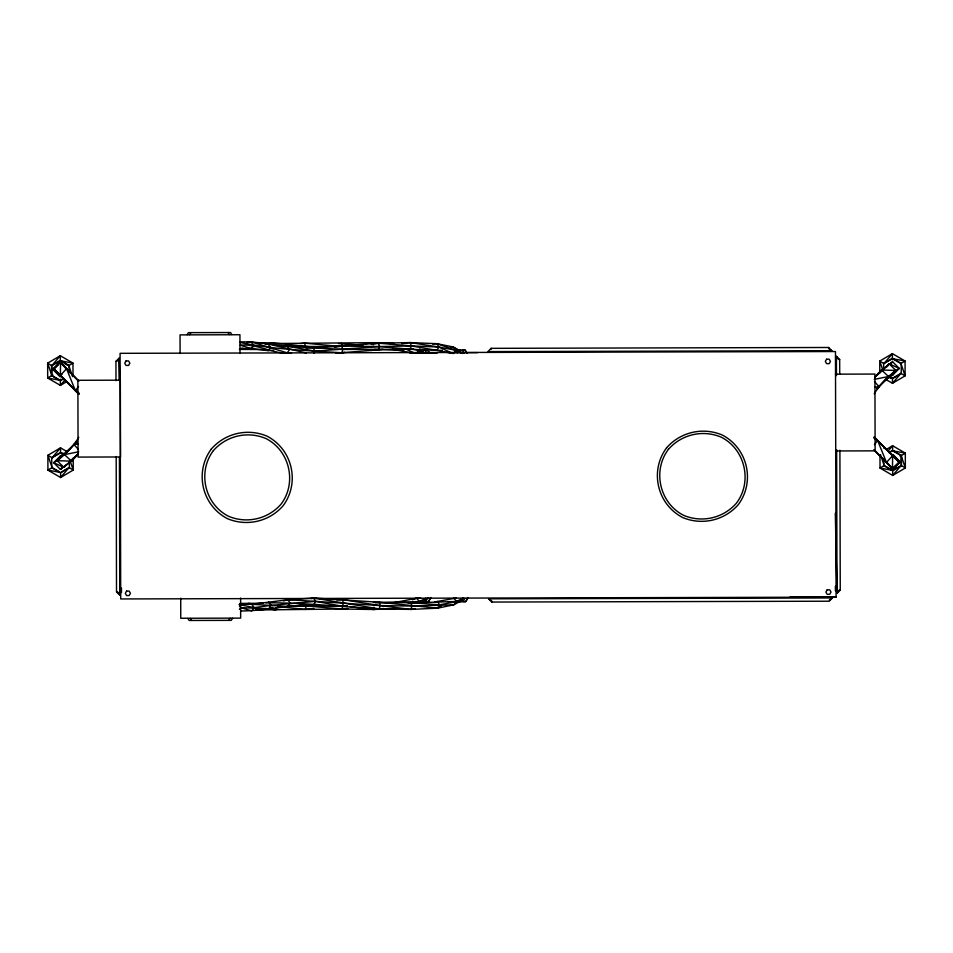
<?xml version="1.0" encoding="UTF-8"?>
<svg xmlns="http://www.w3.org/2000/svg" width="953" height="953" viewBox="0 0 953 953"><rect width="100%" height="100%" fill="white"/><g stroke="black" fill="none" stroke-linecap="round" stroke-linejoin="round"><path stroke-width="1.43" d="M255.666 609.98L342.103 609.027L373.79 609.491L373.898 607.264M299.135 605.358L342.103 609.027L342.758 605.691L347.214 605.751M336.04 353.122L378.639 349.894L379.485 346.547L378.627 343.211L306.056 348.214M265.911 602.844C303.483 602.475 341.591 606.858 379.294 608.931L380.14 605.596L379.27 602.26L313.775 598.031L287.83 599.782L251.771 604.273L239.286 604.309M240.013 341.865L251.115 341.841L287.187 346.153L342.83 349.453L410.314 349.263L411.267 345.927L410.302 342.592L378.627 343.211L371.325 344.414M310.94 598.532L313.775 598.031L379.294 608.931L410.969 609.408L411.922 606.06L410.957 602.725L373.433 602.356M239.953 342.425C273.392 349.584 307.736 350.501 341.758 352.789L342.83 349.453L341.734 346.118L334.515 347.309M278.014 606.537L305.21 609.384L306.282 606.048L347.19 606.239M283.517 600.902L287.83 599.782L315.538 601.355L342.389 606.227L343.461 602.88L342.365 599.544L336.588 599.89M313.751 353.337L314.907 351.109L313.144 347.774M264.898 608.502L274.833 609.729L276.001 607.502M240.692 610.98C265.16 610.933 289.247 604.786 313.787 604.702L315.538 601.355L313.775 598.031M428.028 597.579L425.705 601.748L428.481 601.724L430.792 597.579M430.577 597.579L428.481 601.724L422.215 601.76M464.778 598.532L463.039 601.653L465.803 601.629L467.542 598.52M467.911 597.483L465.803 601.629L458.381 601.665L461.169 601.641L462.562 600.676M341.734 346.118L379.485 346.547L410.314 349.263L436.95 350.37L438.868 347.023L436.939 343.688L410.302 342.592L401.821 343.628M342.365 599.544L380.14 605.596L410.969 609.408L437.594 608.169L439.512 604.821L461.24 600.783L462.848 599.103M187.11 334.682L188.432 332.633L230.531 332.537L231.853 334.563M189.623 334.67L190.945 332.633M228.732 620.367L230.054 618.33M232.568 618.318L231.245 620.367L189.147 620.463L187.824 618.437M117.767 360.258L119.185 358.161L119.649 380.366M76.99 441.858L63.815 453.997L60.325 456.01L57.168 460.692L53.666 462.693L60.361 469.352L71.451 461.121L78.408 453.973M877.07 388.24L889.185 377.138L892.675 375.137L895.832 370.455L899.334 368.442L892.639 361.795L881.549 370.014L874.592 377.174M78.777 437.367C73.059 446.373 65.721 454.319 57.168 460.692L63.851 467.351L77.479 454.676L71.451 461.121L57.168 460.692L63.815 453.997L71.451 461.121L78.229 453.616M874.223 393.768C879.941 384.774 887.279 376.816 895.832 370.455L889.149 363.796L875.521 376.459L881.549 370.014L895.832 370.455L889.185 377.138L881.549 370.014L874.771 377.519M240.025 348.548L251.139 348.512L253.534 345.177L251.115 341.841L246.898 342.687M291.535 353.098C273.463 354.778 257.989 343.39 240.251 345.2L251.139 348.512L268.043 350.656L270.438 347.309L268.019 343.985L265.053 344.164M239.406 605.977L240.918 607.645L268.686 608.729L271.093 605.381L315.538 601.355L380.14 605.596L411.922 606.06L453.795 604.821L461.24 600.783M268.675 602.046L271.093 605.381L254.189 607.609L251.771 604.273L287.842 606.453L290.248 603.106L287.83 599.782M78.551 386.453L75.382 390.67L78.17 393.47M874.449 444.694L877.618 440.477L874.83 437.677M78.063 380.592L60.575 362.307L59.562 362.366L52.915 369.061L60.122 376.649L61.874 374.469M416.902 352.61L418.736 350.382L424.025 353.051M453.175 353.634L455.927 350.287L461.204 352.955M59.562 362.366L53.928 369.002L52.915 369.061L60.122 376.649M893.437 468.769L899.072 462.145L900.085 462.086L892.878 454.498L900.085 462.086L893.437 468.769L892.425 468.828L874.937 450.555M65.078 379.866L60.373 385.393L47.686 378.007L47.65 363.176L60.301 355.719L72.976 363.105L73.012 376.459M64.768 453.652L60.539 452.866L60.527 447.839L47.876 455.284L52.058 457.785L60.527 447.839L66.865 451.531M52.081 467.601L47.924 470.115L60.587 472.474L60.599 477.513L73.25 470.055L69.069 467.554L60.599 477.513L47.924 470.115L47.876 455.284L52.081 467.601L59.372 471.783M892.413 359.817L892.401 353.634L879.75 361.092L883.931 363.593L892.401 353.634L905.076 361.02L905.124 375.863L892.473 383.309L886.135 379.616M883.931 363.593L892.413 358.662L900.919 363.546L905.124 375.863L900.942 373.362L892.473 383.309L892.461 378.281L890.031 376.888M887.922 451.281L892.627 445.742L905.314 453.14L905.35 467.971L892.699 475.428L880.024 468.03L879.988 454.676M239.417 609.312L240.918 607.645L251.795 610.956L254.189 607.609L239.251 604.583M491.105 348.333L487.972 351.586L831.778 350.728L828.622 347.488L491.105 348.333L491.105 349.453M420.333 602.892L425.669 599.199M832.398 597.96L829.265 601.212L491.748 602.058L488.591 598.818L832.398 597.96L829.265 600.092M60.325 456.01L53.666 462.693L63.851 467.351L66.698 464.48M62.255 467.446L60.361 469.352L62.612 467.423M885.361 367.62L889.149 363.796L899.334 368.442L892.675 375.137M890.745 363.701L892.639 361.795L890.388 363.724M115.992 380.652L115.944 361.318L119.185 358.161L119.232 380.378M839.903 450.257L840.248 590.11L837.008 593.254L835.304 513.31M77.026 441.561L64.661 454.581L78.754 451.758M877.01 388.633L888.339 376.554L874.246 379.389M885.885 367.584L888.136 365.654M71.487 459.799L77.479 454.676M875.521 376.459L881.513 371.336M58.038 364.951L52.915 369.061L60.611 375.649L78.908 394.244M893.938 467.018L900.085 462.086L892.389 455.486L874.092 436.903L899.072 462.145L892.425 468.828L874.104 449.816M425.229 600.771L423.835 601.736L421.047 601.76M52.856 374.898L47.686 378.007L60.361 380.366L62.779 378.96M65.173 364.034L68.819 365.63L72.976 363.105L60.313 360.746L51.831 365.678L51.855 375.482L60.361 380.366M900.919 363.546L905.076 361.02L892.413 358.662M900.144 456.237L905.314 453.14L892.639 450.781L890.221 452.187M66.698 381.676L60.373 385.393L60.361 379.211M886.302 449.471L892.627 445.742L892.639 450.781L901.145 455.653L905.35 467.971L901.169 465.469L901.145 455.653M64.113 378.508L60.361 380.724L51.545 375.661L51.522 365.499L60.313 360.401L69.116 365.452L69.14 372.718M52.058 457.785L59.324 453.568M61.802 471.771L69.069 467.554M900.942 373.362L892.461 378.281L888.232 377.495M883.634 369.216L883.622 363.415L892.413 358.316L901.228 363.367L901.252 373.528L892.461 378.639L888.684 376.471M888.875 452.615L892.639 450.424L901.455 455.486L901.478 465.648L892.687 470.746L883.884 465.683L883.86 458.429M893.902 469.686L901.169 465.469L892.699 475.428L892.687 470.389L884.181 465.505L880.024 468.03L892.687 470.389M413.685 602.689L419.368 601.569L425.955 598.198M463.146 598.103L456.558 601.474L453.795 604.821L437.594 608.169L379.27 602.26M437.594 608.169L441.263 606.346M412.423 599.782L416.604 598.234L420.607 597.972M268.686 608.729L272.868 607.323M287.842 606.453L292.106 605.56M434.675 601.974L456.451 597.972M350.144 606.596L373.79 609.491L379.592 608.419M410.969 609.408L415.329 608.598M341.758 352.789L344.629 352.288M393.351 602.784L416.604 598.234L419.368 601.569L424.049 600.866M378.639 349.894L383.023 349.322M274.833 609.729L277.764 609.36M365.773 343.58L373.111 342.687L393.827 343.545M268.377 343.568L373.111 342.687L378.829 343.568M305.21 609.384L313.906 608.502M300.159 343.568L304.543 343.14L339.22 346.38M379.294 608.931L383.678 608.526M410.314 349.263L413.221 349.001M342.103 609.027L347.833 608.502M407.991 602.987L456.558 601.474L453.783 598.15M338.518 343.556L363.164 345.165M251.139 348.512L254.034 348.274M432.579 344.045L436.939 343.688L453.151 346.952L460.609 350.966M78.265 444.086L73.917 444.408L78.384 449.459M874.735 387.061L879.083 386.739L874.616 381.688M268.043 350.656L273.618 350.275M313.787 604.702L316.682 604.512M66.245 369.025L67.258 368.966L60.575 362.307L53.928 369.002L66.591 382.093L53.928 369.002L60.611 375.649L59.586 375.708L53.439 369.99M886.755 462.122L885.742 462.181L886.445 462.396L892.651 455.701L886.409 449.054L883.753 448.148M282.874 346.392L287.187 346.153L314.907 351.109L379.485 346.547L411.267 345.927L438.868 347.023L455.927 350.287L457.488 352.741M375.244 602.749L419.368 601.569M373.79 609.491L395.971 608.467M342.389 606.227L346.713 606.144M239.977 603.44L263.028 603.213M286.984 606.263L306.282 606.048M403.798 350.442L374.612 349.417M378.627 343.211L411.267 345.927L436.95 350.37L442.335 350.347M450.364 346.963L453.151 346.952L462.658 353.48M421.583 350.18L427.849 350.18L429.6 353.289M409.695 352.824L437.356 352.753L412.053 352.753M449.876 352.729L477.524 352.658M115.944 361.318L117.064 361.306M839.712 374.374L839.664 359.495L838.557 359.495L836.412 356.362L836.46 375.613M835.412 374.16L874.925 374.064L875.116 450.852L835.602 450.96M77.884 380.283L120.328 380.187L120.519 456.975L78.075 457.083L77.884 380.283L66.555 368.751L60.349 375.434L78.777 393.327M116.183 456.535L116.516 591.92L117.636 591.92L119.768 595.053L119.423 457.357M840.248 590.11L839.128 590.11L837.008 593.254L836.651 449.637M836.091 597.162L120.709 598.949L120.09 353.325L835.471 351.538L836.091 597.162L789.989 597.054M239.346 349.406L265.339 349.548M460.537 350.096L457.75 350.096L465.183 350.085L466.922 353.194M280.396 346.308L336.278 346.618M256.476 342.794L274.166 342.949L321.399 348.024M410.957 602.725L439.512 604.821L437.582 601.486M329.762 604.655L332.645 604.893M248.28 603.404L256.774 604.297M410.302 342.592L438.868 347.023L451.865 353.027M392.803 349.298L413.28 353.182M408.789 348.476L418.736 350.382L420.309 352.836M436.95 350.37L450.471 353.086M306.235 352.991L268.019 343.985M241.979 348.19L247.637 349.406M251.115 341.841L287.21 352.836L289.605 349.489L287.187 346.153M436.939 343.688L455.927 350.287L453.151 346.952M406.883 349.525L414.686 353.122M419.701 349.048L423.43 351.061M60.313 360.746L68.819 365.63M64.304 454.7L60.539 452.508L51.748 457.607L51.772 467.768L60.587 472.831L69.378 467.732L69.366 461.919M61.754 453.557L64.185 454.95M874.056 438.142L877.618 440.477L892.651 455.701L892.425 468.828L887.708 463.241M78.944 393.005L75.382 390.67L66.555 368.751L78.873 381.224M831.778 350.728L828.634 348.607L828.622 347.488M488.591 598.818L491.736 600.938L491.748 602.058M419.534 349.501L424.288 352.753M874.223 437.82L877.618 440.477L886.445 462.396L874.127 449.923M899.561 461.157L893.414 455.427L892.389 455.486L899.072 462.145L886.409 449.054M836.412 356.362L839.664 359.495M116.516 591.92L119.768 595.053M78.896 394.185L60.349 375.434L60.575 362.307L65.292 367.906M228.017 332.537L229.339 334.574M190.338 618.426L191.66 620.463M466.696 353.17L465.183 350.085L462.408 350.085L464.159 353.194M429.374 353.265L427.849 350.18M425.074 350.168L426.825 353.289M274.166 342.949L275.346 345.177M883.026 370.657L879.75 361.092L879.786 372.957M880.453 454.569L883.717 464.147M69.283 367L72.547 376.578M51.855 375.482L47.65 363.176L51.831 365.678L60.301 355.719L60.313 361.914M69.974 460.478L73.25 470.055L73.214 458.19M304.543 343.14L305.639 346.475M341.436 343.306L342.115 346.642M373.111 342.687L373.242 344.915M835.4 586.286L835.412 590.753M239.989 353.36L239.942 334.741L180.046 334.884L180.093 353.515M240.609 598.055L240.656 618.116L180.76 618.259L180.713 598.198M121.472 588.072L121.484 592.54M211.363 448.958C194.221 472.08 201.905 505.4 227.457 518.67C246.887 526.795 269.163 521.648 283.065 505.829C300.207 482.706 292.523 449.387 266.959 436.117C247.542 427.992 225.265 433.139 211.363 448.958M213.424 450.578C197.211 471.914 204.681 504.244 228.589 516.3C246.91 523.959 267.9 519.111 281.004 504.208C297.217 482.873 289.748 450.543 265.827 438.487C247.518 430.827 226.528 435.676 213.424 450.578M666.576 447.815C649.422 470.949 657.117 504.256 682.67 517.527C702.099 525.651 724.375 520.505 738.265 504.697C755.419 481.563 747.724 448.244 722.171 434.973C702.742 426.861 680.478 431.995 666.576 447.815M668.446 449.292C652.15 470.746 659.655 503.244 683.706 515.37C702.111 523.066 723.22 518.194 736.395 503.208C752.691 481.765 745.186 449.256 721.147 437.129C702.73 429.434 681.621 434.306 668.446 449.292M125.999 360.949L124.724 363.188L126.01 365.428L128.595 365.416L129.882 363.176L128.584 360.949L125.999 360.949M126.582 591.086L125.296 593.326L126.594 595.565L129.167 595.554L130.454 593.314L129.167 591.086L126.582 591.086M826.596 359.21L825.31 361.437L826.608 363.665L829.181 363.665L830.468 361.425L829.17 359.186L826.596 359.198M827.168 589.847L825.882 592.075L827.18 594.303L829.765 594.303L831.04 592.063L829.753 589.836L827.168 589.836"/></g></svg>
